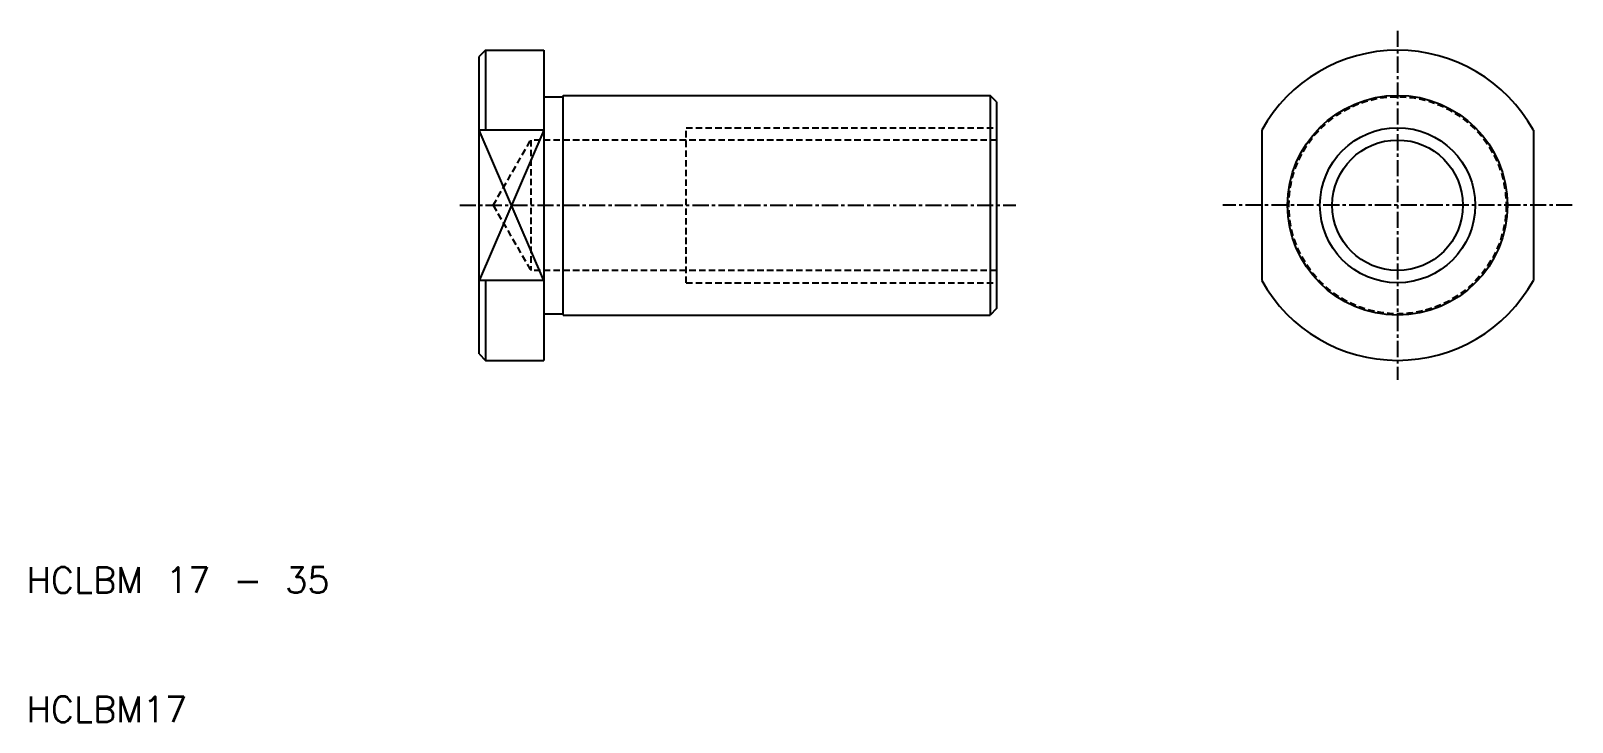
# Model space of a CAD drawing. Extents: x 10 to 129, y 10 to 63.
import ezdxf

# ---------------------------------------------------------------- set-up
doc = ezdxf.new("R2010")
doc.units = 0
doc.linetypes.add('CENTER', pattern=[2, 1.25, -0.25, 0.25, -0.25])
doc.linetypes.add('DASHED', pattern=[0.75, 0.5, -0.25])
doc.layers.get('0').update_dxf_attribs({"linetype": 'CONTINUOUS'})
doc.layers.add('CENTER', color=1, linetype='CENTER')
doc.styles.get("Standard").update_dxf_attribs({"font": 'txt.shx', "bigfont": 'extfont.shx'})

msp = doc.modelspace()

# ---------------------------------------------------------------- linework, layer by layer
at = {"color": 7, "linetype": 'CONTINUOUS'}
for p, q in [((45.5, 62), (45, 61.5)), ((45.5, 62), (50, 62)), ((45.5, 62), (45.5, 55.81)), ((50, 62), (50, 38)), ((45, 38.5), (45, 61.5)), ((50, 58.4), (51.5, 58.4)), ((51.5, 58.5), (84.5, 58.5)), ((51.5, 41.5), (51.5, 58.5)), ((84.5, 58.5), (84.5, 41.5)), ((85, 58), (84.5, 58.5)), ((85, 58), (85, 42)), ((50, 55.81), (45, 55.81)), ((105.5, 55.81), (105.5, 44.19)), ((126.5, 55.81), (126.5, 44.19)), ((50, 44.19), (45, 44.19)), ((45.5, 44.19), (45.5, 38)), ((85, 42), (84.5, 41.5)), ((50, 41.6), (51.5, 41.6)), ((51.5, 41.5), (84.5, 41.5)), ((45, 38.5), (45.5, 38)), ((45.5, 38), (50, 38))]:
    msp.add_line(p, q, dxfattribs=at)
at = {"color": 3, "linetype": 'CONTINUOUS'}
for p, q in [((50, 55.81), (45, 44.19)), ((50, 44.19), (45, 55.81))]:
    msp.add_line(p, q, dxfattribs=at)
at = {"color": 3, "linetype": 'DASHED'}
for p, q in [((46.08, 50), (49, 55.05)), ((49, 55.05), (49, 44.95)), ((85, 55.05), (49, 55.05)), ((61, 44), (61, 56)), ((61, 56), (85, 56)), ((46.08, 50), (49, 44.95)), ((85, 44.95), (49, 44.95)), ((61, 44), (85, 44))]:
    msp.add_line(p, q, dxfattribs=at)
at = {"color": 7, "linetype": 'CONTINUOUS'}
for radius in [8.5, 5.05]:
    msp.add_circle((116, 50), radius, dxfattribs=at)
at = {"color": 3, "linetype": 'DASHED'}
msp.add_circle((116, 50), 8.4, dxfattribs=at)
at = {"color": 3, "linetype": 'CONTINUOUS'}
msp.add_circle((116, 50), 6, dxfattribs=at)
at = {"color": 7, "linetype": 'CONTINUOUS'}
for start, end in [(28.955, 151.045), (208.955, 331.045)]:
    msp.add_arc((116, 50), 12, start, end, dxfattribs=at)
at = {"layer": 'CENTER', "color": 1, "linetype": 'CENTER'}
for p, q in [((116, 63.5), (116, 36.5)), ((43.5, 50), (86.5, 50)), ((129.5, 50), (102.5, 50))]:
    msp.add_line(p, q, dxfattribs=at)

# ---------------------------------------------------------------- texts
at = {"color": 7, "linetype": 'CONTINUOUS'}
for s, p in [('HCLBM 17 - 35', (10, 20)), ('HCLBM17', (10, 10))]:
    msp.add_text(s, height=2, dxfattribs=at).set_placement(p)

doc.saveas('drawing.dxf')
